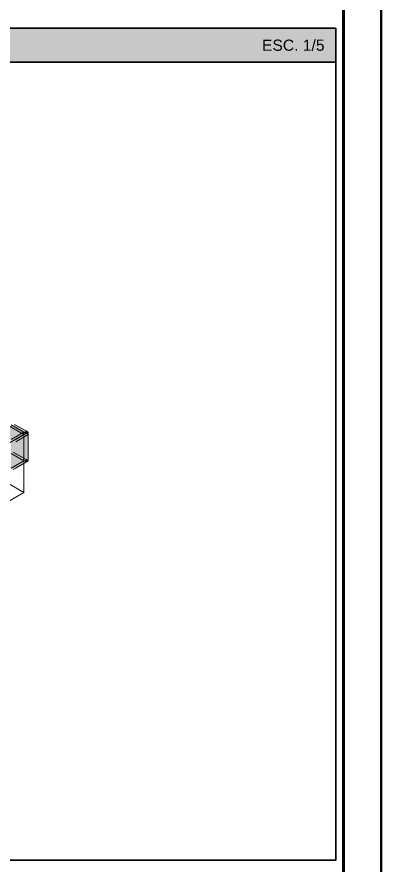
# Model space of a CAD drawing. Header units: metres. Extents: x 349021 to 349543, y 9281040 to 9281959.
# Drawn here: x 349208.423 to 349209.39, y 9281040.937 to 9281043.19 of the extents above; entities that cross this region are included whole.
import ezdxf
from ezdxf.enums import TextEntityAlignment as Align

# ---------------------------------------------------------------- set-up
doc = ezdxf.new("R2010")
doc.units = ezdxf.units.M
doc.header["$LTSCALE"] = 0.25
for name, color, linetype, lineweight in [('ISO-3D', 7, 'CONTINUOUS', 13), ('ISO-3D-ARISTAS', 250, 'CONTINUOUS', 13), ('MARCO', 7, 'CONTINUOUS', 50), ('PANEL-FONDO', 5, 'CONTINUOUS', 13)]:
    doc.layers.add(name, color=color, linetype=linetype, lineweight=lineweight)
doc.layers.add('PANEL', color=5, linetype='CONTINUOUS', lineweight=35, true_color=0x1f4e79)
doc.layers.add('TEXTOS', color=7, linetype='CONTINUOUS')
doc.styles.get("Standard").update_dxf_attribs({"font": 'arial.ttf'})

msp = doc.modelspace()

# ---------------------------------------------------------------- linework, layer by layer
at = {"layer": 'ISO-3D', "true_color": 0x262a30}
for points in [[(349208.4418, 9281042.0487), (349208.4075, 9281042.0685), (349208.4418, 9281042.0868), (349208.4075, 9281042.1066)], [(349208.4473, 9281042.0836), (349208.417, 9281042.1011), (349208.4473, 9281042.09), (349208.417, 9281042.1075)], [(349208.4473, 9281042.0487), (349208.417, 9281042.0662), (349208.4473, 9281042.0836), (349208.417, 9281042.1011)], [(349208.4528, 9281042.0805), (349208.4473, 9281042.0836), (349208.4528, 9281042.0868), (349208.4473, 9281042.09)], [(349208.4528, 9281042.0455), (349208.4473, 9281042.0487), (349208.4528, 9281042.0805), (349208.4473, 9281042.0836)], [(349208.4418, 9281042.0106), (349208.4075, 9281042.0304), (349208.4418, 9281042.0487), (349208.4075, 9281042.0685)], [(349208.4473, 9281042.0138), (349208.417, 9281042.0313), (349208.4473, 9281042.0487), (349208.417, 9281042.0662)], [(349208.4528, 9281042.0106), (349208.4473, 9281042.0138), (349208.4528, 9281042.0455), (349208.4473, 9281042.0487)]]:
    msp.add_solid(points, dxfattribs=at)
at = {"layer": 'ISO-3D', "true_color": 0x2b2e35}
for points in [[(349208.4473, 9281042.09), (349208.4418, 9281042.0868), (349208.417, 9281042.1075), (349208.4116, 9281042.1043)], [(349208.4418, 9281042.0868), (349208.4116, 9281042.0694), (349208.4116, 9281042.1043), (349208.3813, 9281042.0868)], [(349208.4528, 9281042.0805), (349208.4198, 9281042.0614), (349208.4198, 9281042.0995), (349208.3868, 9281042.0805)], [(349208.4473, 9281042.0836), (349208.417, 9281042.0662), (349208.4418, 9281042.0868), (349208.4116, 9281042.0694)], [(349208.4528, 9281042.0868), (349208.4473, 9281042.0836), (349208.4473, 9281042.09), (349208.4418, 9281042.0868)], [(349208.4473, 9281042.0138), (349208.4418, 9281042.0106), (349208.413, 9281042.0336), (349208.4075, 9281042.0304)], [(349208.4473, 9281042.0074), (349208.413, 9281041.9876), (349208.4418, 9281042.0106), (349208.4075, 9281041.9908)], [(349208.4528, 9281042.0106), (349208.4473, 9281042.0074), (349208.4473, 9281042.0138), (349208.4418, 9281042.0106)]]:
    msp.add_solid(points, dxfattribs=at)
at = {"layer": 'ISO-3D', "true_color": 0x22252b}
for points in [[(349208.4418, 9281042.0487), (349208.4075, 9281042.0289), (349208.4418, 9281042.0868), (349208.4075, 9281042.067)], [(349208.4528, 9281042.0805), (349208.4182, 9281042.0605), (349208.4528, 9281042.0868), (349208.4182, 9281042.0668)], [(349208.4528, 9281042.0455), (349208.4182, 9281042.0255), (349208.4528, 9281042.0805), (349208.4182, 9281042.0605)], [(349208.4418, 9281042.0106), (349208.4075, 9281041.9908), (349208.4418, 9281042.0487), (349208.4075, 9281042.0289)], [(349208.4528, 9281042.0106), (349208.4182, 9281041.9906), (349208.4528, 9281042.0455), (349208.4182, 9281042.0255)]]:
    msp.add_solid(points, dxfattribs=at)
at = {"layer": 'ISO-3D-ARISTAS', "color": 250}
for p, q in [((349208.2828, 9281042.1723), (349208.4418, 9281042.0805)), ((349208.2828, 9281042.1723), (349208.4418, 9281042.0805)), ((349208.4075, 9281042.1066), (349208.4418, 9281042.0868)), ((349208.417, 9281042.1075), (349208.4473, 9281042.09)), ((349208.417, 9281042.1075), (349208.4473, 9281042.09)), ((349208.4075, 9281042.067), (349208.4418, 9281042.0868)), ((349208.4473, 9281042.0836), (349208.417, 9281042.0662)), ((349208.4182, 9281042.0668), (349208.4528, 9281042.0868)), ((349208.4198, 9281042.0995), (349208.4528, 9281042.0805)), ((349208.4418, 9281042.0868), (349208.4418, 9281042.0487)), ((349208.4418, 9281042.0868), (349208.4418, 9281042.0487)), ((349208.4473, 9281042.09), (349208.4528, 9281042.0868)), ((349208.4473, 9281042.09), (349208.4528, 9281042.0868)), ((349208.4528, 9281042.0868), (349208.4473, 9281042.0836)), ((349208.4528, 9281042.0868), (349208.4528, 9281042.0805)), ((349208.4528, 9281042.0868), (349208.4528, 9281042.0805)), ((349208.2751, 9281041.9842), (349208.4418, 9281042.0805)), ((349208.4418, 9281042.0805), (349208.2935, 9281041.9949)), ((349208.4528, 9281042.0805), (349208.4198, 9281042.0614)), ((349208.4418, 9281042.0805), (349208.4418, 9281042.0268)), ((349208.4418, 9281042.0805), (349208.4418, 9281042.0268)), ((349208.4528, 9281042.0805), (349208.4528, 9281042.0455)), ((349208.4528, 9281042.0805), (349208.4528, 9281042.0455)), ((349208.4418, 9281042.0487), (349208.4418, 9281042.0106)), ((349208.4418, 9281042.0487), (349208.4418, 9281042.0106)), ((349208.4528, 9281042.0455), (349208.4528, 9281042.0106)), ((349208.4528, 9281042.0455), (349208.4528, 9281042.0106)), ((349208.2751, 9281042.0231), (349208.4418, 9281041.9268)), ((349208.4418, 9281041.9268), (349208.2828, 9281042.0186)), ((349208.4418, 9281042.0106), (349208.4075, 9281042.0304)), ((349208.4418, 9281042.0106), (349208.4075, 9281042.0304)), ((349208.413, 9281042.0336), (349208.4473, 9281042.0138)), ((349208.4473, 9281042.0138), (349208.417, 9281042.0313)), ((349208.4418, 9281042.0268), (349208.4418, 9281041.9268)), ((349208.4418, 9281042.0268), (349208.4418, 9281041.9268)), ((349208.4075, 9281041.9908), (349208.4418, 9281042.0106)), ((349208.4418, 9281042.0106), (349208.4075, 9281041.9908)), ((349208.4473, 9281042.0074), (349208.413, 9281041.9876)), ((349208.4528, 9281042.0106), (349208.4182, 9281041.9906)), ((349208.4473, 9281042.0138), (349208.4528, 9281042.0106)), ((349208.4528, 9281042.0106), (349208.4473, 9281042.0138)), ((349208.4528, 9281042.0106), (349208.4473, 9281042.0074)), ((349208.4418, 9281041.9268), (349208.2751, 9281041.8306)), ((349208.4418, 9281041.9268), (349208.2751, 9281041.8306))]:
    msp.add_line(p, q, dxfattribs=at)
at = {"layer": 'MARCO'}
msp.add_lwpolyline([(349200.98, 9281039.79), (349209.39, 9281039.79), (349209.39, 9281045.73), (349200.98, 9281045.73)], close=True, dxfattribs=at)
at = {"layer": 'MARCO', "const_width": 0.008}
msp.add_lwpolyline([(349201.23, 9281039.89), (349209.29, 9281039.89), (349209.29, 9281045.63), (349201.23, 9281045.63)], close=True, dxfattribs=at)
at = {"layer": 'PANEL'}
msp.add_line((349205.28, 9281043.07), (349209.27, 9281043.07), dxfattribs=at)
msp.add_lwpolyline([(349205.28, 9281040.95), (349209.27, 9281040.95), (349209.27, 9281043.16), (349205.28, 9281043.16)], close=True, dxfattribs=at)
at = {"layer": 'PANEL-FONDO', "true_color": 0xebf1f8}
msp.add_solid([(349205.28, 9281043.07), (349209.27, 9281043.07), (349205.28, 9281043.16), (349209.27, 9281043.16)], dxfattribs=at)

# ---------------------------------------------------------------- texts
at = {"layer": 'TEXTOS'}
msp.add_text('ESC. 1/5', height=0.0297, dxfattribs=at).set_placement((349209.24, 9281043.115), align=Align.MIDDLE_RIGHT)

doc.saveas('drawing.dxf')
